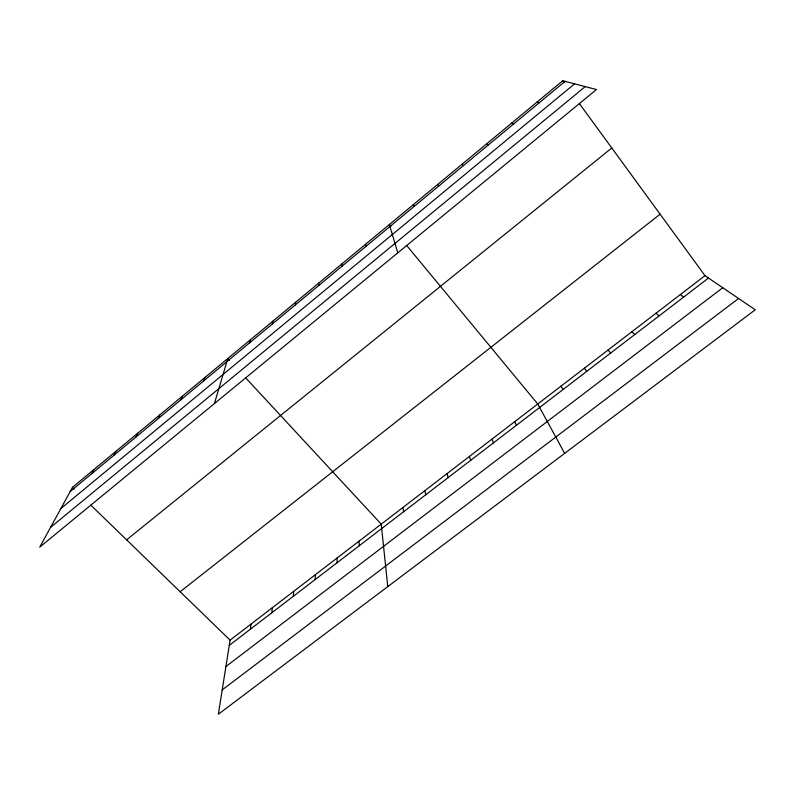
<?xml version="1.0" encoding="UTF-8"?>
<svg xmlns="http://www.w3.org/2000/svg" width="795" height="795" viewBox="0 0 795 795"><rect width="100%" height="100%" fill="white"/><g stroke="black" fill="none" stroke-linecap="round" stroke-linejoin="round"><path stroke-width="1.19" d="M315.138 579.565L315.247 574.785M318.646 285.604L318.735 283.109M293.365 596.25L293.663 591.351M271.801 612.776L272.278 607.768M295.352 304.912L295.661 302.249M250.425 629.163L251.081 624.025M704.976 275.646L230.093 640.144L218.357 714.238L755.25 309.792L704.976 275.646L579.317 103.509M272.297 324.022L272.814 321.19M249.461 342.943L250.196 339.952M214.431 403.562L227.787 358.535L229.407 360.284M203.798 380.805L204.931 377.486M180.962 399.726L182.303 396.258M158.364 418.458L159.904 414.841M135.985 437.012L137.724 433.235M113.824 455.376L115.752 451.461M91.882 473.562L93.999 469.497M72.454 487.365L39.75 547.139L596.469 89.537L562.711 80.762L72.454 487.365L74.193 489.054M70.159 491.568L565.056 81.368M60.857 508.562L574.576 83.843M50.542 527.403L585.219 86.615M126.604 539.845L611.782 147.979M180.147 591.748L660.108 214.183M229.258 645.391L708.494 278.041M225.909 666.548L722.754 287.72M222.212 689.901L738.595 298.483M537.172 101.939L539.249 102.754M511.901 122.897L513.719 123.921M680.391 294.518L683.66 297.072M486.888 143.647L488.448 144.869M656.044 313.21L659.075 315.923M90.749 505.093L230.093 640.144M631.926 331.714L634.718 334.586M462.124 164.177L463.435 165.599M245.625 377.794L381.222 524.144L387.771 586.621M608.046 350.048L610.61 353.069M390.921 226.446L389.351 224.548L397.788 252.85M406.633 245.446L537.748 403.999L564.659 453.369M584.395 368.204L586.72 371.374M562.711 80.762L564.152 82.74M437.618 184.51L438.681 186.109M560.962 386.191L563.069 389.51M514.753 421.648L516.432 425.255M413.36 204.623L414.185 206.412M491.976 439.128L493.447 442.885M469.418 456.449L470.67 460.335M447.058 473.611L448.112 477.626M424.908 490.614L425.762 494.758M365.571 244.264L365.929 246.41M402.966 507.458L403.622 511.732M359.022 541.186L359.29 545.718M342.039 263.781L342.168 266.106M337.03 558.06L337.11 562.721"/></g></svg>
